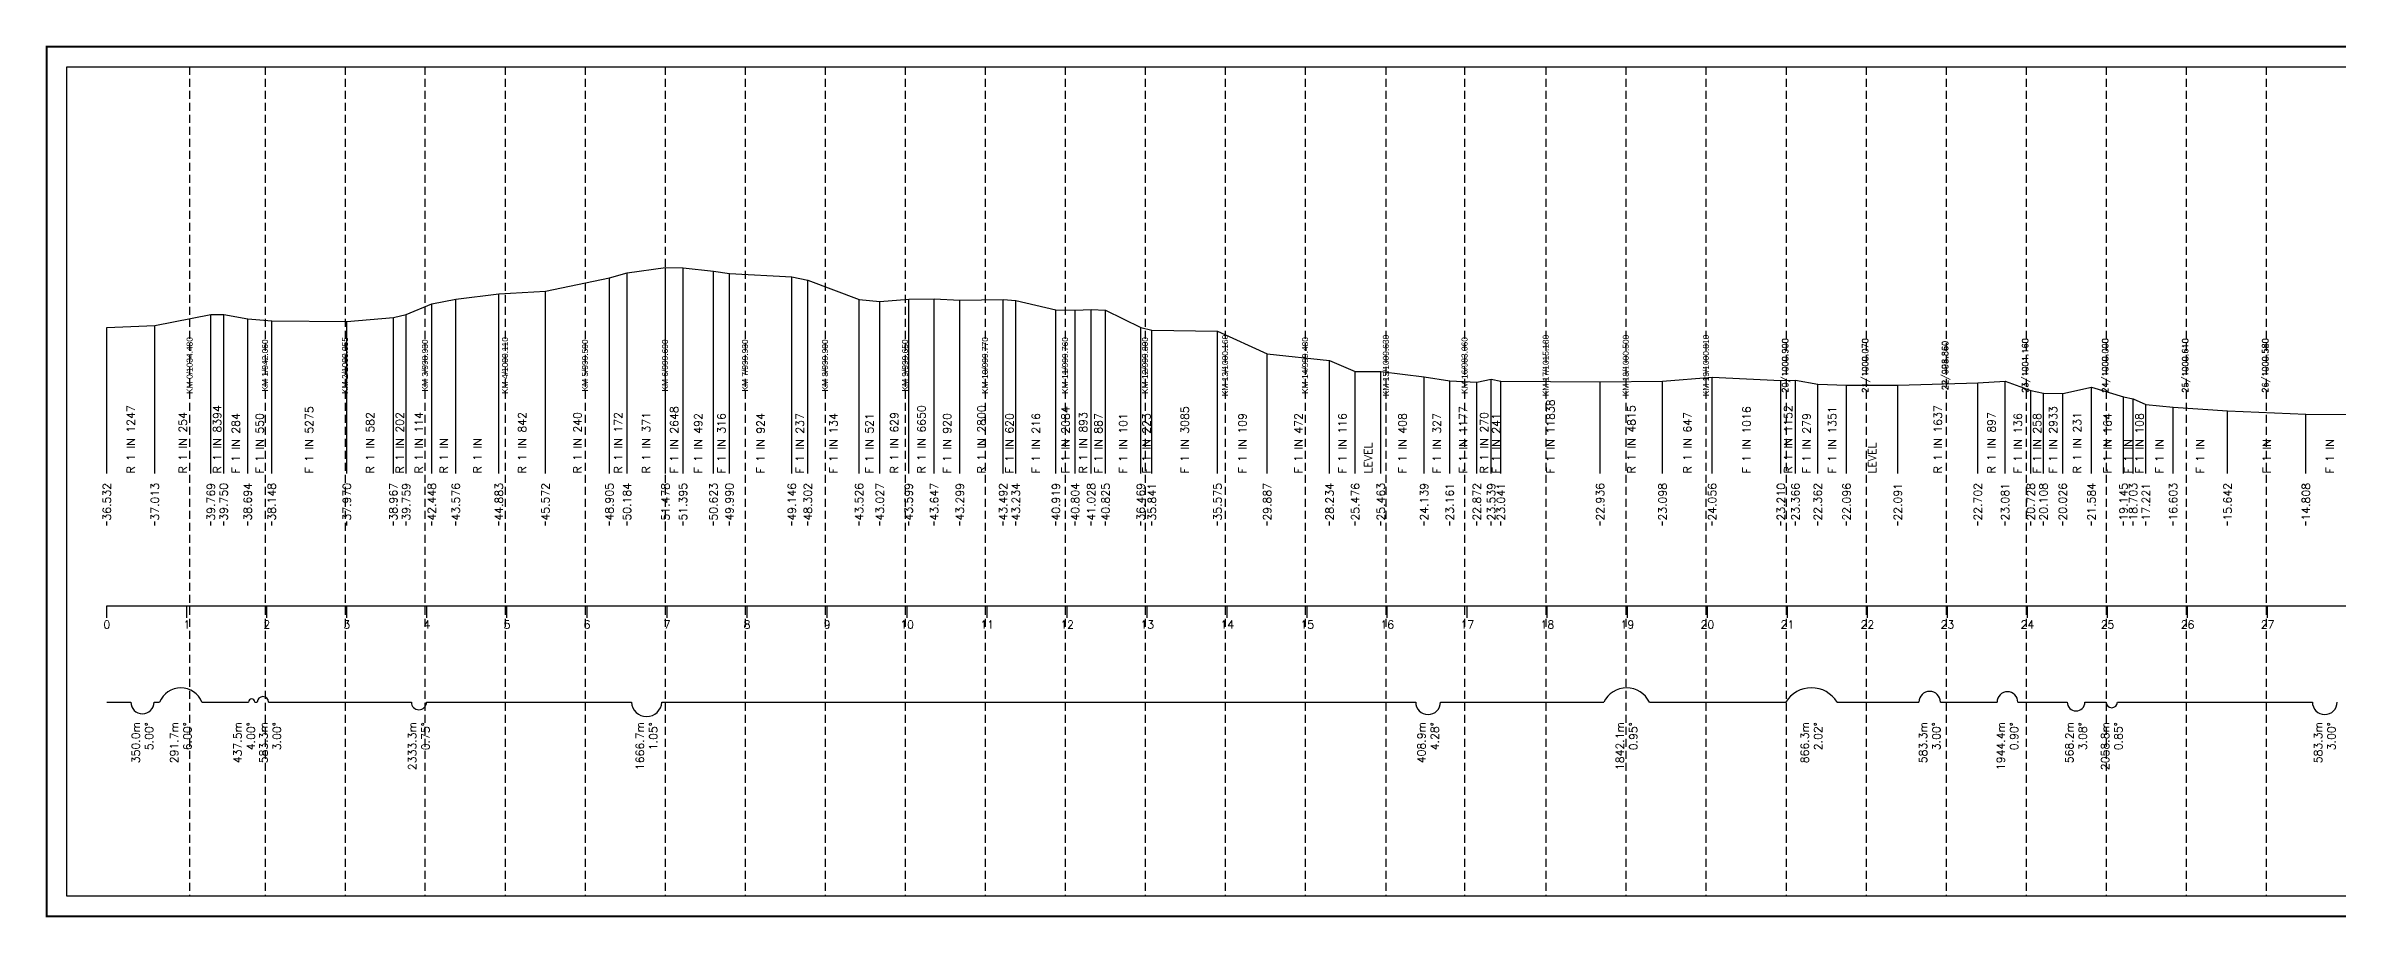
# Model space of a CAD drawing. Header units: metres. Extents: x -15 to 1255, y -54 to 164.
# Drawn here: x -15 to 557, y -54 to 164 of the extents above; entities that cross this region are included whole.
import ezdxf

# ---------------------------------------------------------------- set-up
doc = ezdxf.new("R2010")
doc.units = ezdxf.units.M
doc.linetypes.add('DASHED2', pattern=[0.375, 0.25, -0.125])
for name, color, linetype in [('1 INDEX PLAN GRADIENT', 7, 'Continuous'), ('1-GUIDE', 7, 'Continuous'), ('1-KM', 3, 'Continuous'), ('1-KM MAIN', 6, 'Continuous'), ('RAIL_PROFILE', 7, 'Continuous'), ('TRACK-CURVE-LABELS', 3, 'Continuous'), ('TRACK-GEOMETRY', 7, 'Continuous')]:
    doc.layers.add(name, color=color, linetype=linetype)
doc.styles.add('Legend', font='calibri.ttf')
doc.styles.get("Standard").update_dxf_attribs({"font": 'simplex.shx'})

msp = doc.modelspace()

# ---------------------------------------------------------------- linework, layer by layer
at = {"layer": '1 INDEX PLAN GRADIENT', "color": 2, "const_width": 0.5}
msp.add_lwpolyline([(-15, 163.86), (1255, 163.86), (1255, -53.51), (-15, -53.51)], close=True, dxfattribs=at)
at = {"layer": '1 INDEX PLAN GRADIENT', "color": 2}
msp.add_lwpolyline([(-10, 158.86), (1250, 158.86), (1250, -48.51), (-10, -48.51)], close=True, dxfattribs=at)
at = {"layer": '1 INDEX PLAN GRADIENT', "color": 2, "flags": 128}
msp.add_lwpolyline([(0, 24.08), (1240, 24.08)], dxfattribs=at)
at = {"layer": '1-GUIDE', "color": 250, "linetype": 'DASHED2', "ltscale": 8, "true_color": 0x424242}
for p, q in [((20.69, 158.86), (20.69, -48.51)), ((39.53, 158.86), (39.53, -48.51)), ((59.53, 158.86), (59.53, -48.51)), ((79.51, 158.86), (79.51, -48.51)), ((99.51, 158.86), (99.51, -48.51)), ((119.5, 158.86), (119.5, -48.51)), ((139.5, 158.86), (139.5, -48.51)), ((159.5, 158.86), (159.5, -48.51)), ((179.49, 158.86), (179.49, -48.51)), ((199.49, 158.86), (199.49, -48.51)), ((219.48, 158.86), (219.48, -48.51)), ((239.48, 158.86), (239.48, -48.51)), ((259.47, 158.86), (259.47, -48.51)), ((279.48, 158.86), (279.48, -48.51)), ((299.47, 158.86), (299.47, -48.51)), ((319.66, 158.86), (319.66, -48.51)), ((339.32, 158.86), (339.32, -48.51)), ((359.62, 158.86), (359.62, -48.51)), ((379.63, 158.86), (379.63, -48.51)), ((399.65, 158.86), (399.65, -48.51)), ((419.67, 158.86), (419.67, -48.51)), ((439.67, 158.86), (439.67, -48.51)), ((459.65, 158.86), (459.65, -48.51)), ((479.67, 158.86), (479.67, -48.51)), ((499.67, 158.86), (499.67, -48.51)), ((519.68, 158.86), (519.68, -48.51)), ((539.69, 158.86), (539.69, -48.51))]:
    msp.add_line(p, q, dxfattribs=at)
at = {"layer": '1-KM MAIN'}
for points in [[(0, 21.08), (0, 24.08), (0, 24.08)], [(20, 21.08), (20, 24.08), (20, 24.08)], [(40, 21.08), (40, 24.08), (40, 24.08)], [(60, 21.08), (60, 24.08), (60, 24.08)], [(80, 21.08), (80, 24.08), (80, 24.08)], [(100, 21.08), (100, 24.08), (100, 24.08)], [(120, 21.08), (120, 24.08), (120, 24.08)], [(140, 21.08), (140, 24.08), (140, 24.08)], [(160, 21.08), (160, 24.08), (160, 24.08)], [(180, 21.08), (180, 24.08), (180, 24.08)], [(200, 21.08), (200, 24.08), (200, 24.08)], [(220, 21.08), (220, 24.08), (220, 24.08)], [(240, 21.08), (240, 24.08), (240, 24.08)], [(260, 21.08), (260, 24.08), (260, 24.08)], [(280, 21.08), (280, 24.08), (280, 24.08)], [(300, 21.08), (300, 24.08), (300, 24.08)], [(320, 21.08), (320, 24.08), (320, 24.08)], [(340, 21.08), (340, 24.08), (340, 24.08)], [(360, 21.08), (360, 24.08), (360, 24.08)], [(380, 21.08), (380, 24.08), (380, 24.08)], [(400, 21.08), (400, 24.08), (400, 24.08)], [(420, 21.08), (420, 24.08), (420, 24.08)], [(440, 21.08), (440, 24.08), (440, 24.08)], [(460, 21.08), (460, 24.08), (460, 24.08)], [(480, 21.08), (480, 24.08), (480, 24.08)], [(500, 21.08), (500, 24.08), (500, 24.08)], [(520, 21.08), (520, 24.08), (520, 24.08)], [(540, 21.08), (540, 24.08), (540, 24.08)]]:
    msp.add_lwpolyline(points, dxfattribs=at)
at = {"layer": 'RAIL_PROFILE'}
for p, q in [((109.6, 102.75), (125.6, 106.09)), ((125.6, 106.09), (130, 107.36)), ((130, 107.36), (139.6, 108.66)), ((139.6, 108.66), (144, 108.58)), ((144, 108.58), (151.6, 107.8)), ((151.6, 107.8), (155.6, 107.17)), ((155.6, 107.17), (171.2, 106.33)), ((171.2, 106.33), (175.2, 105.48)), ((175.2, 105.48), (188, 100.71)), ((74.8, 96.94), (81.2, 99.63)), ((81.2, 99.63), (87.2, 100.76)), ((87.2, 100.76), (98, 102.06)), ((98, 102.06), (109.6, 102.75)), ((188, 100.71), (193.2, 100.21)), ((193.2, 100.21), (200.4, 100.78)), ((200.4, 100.78), (206.8, 100.83)), ((206.8, 100.83), (213.2, 100.48)), ((213.2, 100.48), (224, 100.67)), ((224, 100.67), (227.2, 100.41)), ((227.2, 100.41), (237.2, 98.1)), ((237.2, 98.1), (242, 97.98)), ((242, 97.98), (246, 98.21)), ((246, 98.21), (249.6, 98.01)), ((249.6, 98.01), (258.4, 93.65)), ((0, 93.71), (12, 94.19)), ((12, 94.19), (26, 96.95)), ((26, 96.95), (29.2, 96.93)), ((29.2, 96.93), (35.2, 95.87)), ((35.2, 95.87), (41.2, 95.33)), ((41.2, 95.33), (60, 95.15)), ((60, 95.15), (71.6, 96.15)), ((71.6, 96.15), (74.8, 96.94)), ((258.4, 93.65), (261.2, 93.02)), ((261.2, 93.02), (277.6, 92.76)), ((277.6, 92.76), (290, 87.07)), ((290, 87.07), (305.6, 85.41)), ((305.6, 85.41), (312, 82.66)), ((312, 82.66), (318.4, 82.64)), ((318.4, 82.64), (329.2, 81.32)), ((329.2, 81.32), (335.6, 80.34)), ((335.6, 80.34), (342.4, 80.05)), ((342.4, 80.05), (346, 80.72)), ((346, 80.72), (348.4, 80.22)), ((348.4, 80.22), (373.2, 80.12)), ((373.2, 80.12), (388.8, 80.28)), ((388.8, 80.28), (401.2, 81.24)), ((401.2, 81.24), (418.4, 80.39)), ((418.4, 80.39), (422, 80.55)), ((422, 80.55), (427.6, 79.54)), ((467.6, 79.88), (474.4, 80.26)), ((474.4, 80.26), (480.8, 77.91)), ((427.6, 79.54), (434.8, 79.28)), ((434.8, 79.28), (447.6, 79.27)), ((447.6, 79.27), (467.6, 79.88)), ((480.8, 77.91), (484, 77.29)), ((484, 77.29), (488.8, 77.21)), ((488.8, 77.21), (496, 78.76)), ((496, 78.76), (504, 76.33)), ((504, 76.33), (506.4, 75.88)), ((506.4, 75.88), (509.6, 74.4)), ((509.6, 74.4), (516.4, 73.78)), ((516.4, 73.78), (530, 72.82)), ((530, 72.82), (549.6, 71.99)), ((549.6, 71.99), (561.6, 71.93))]:
    msp.add_line(p, q, dxfattribs=at)
for points in [[(125.6, 57.18), (125.6, 106.09)], [(130, 57.18), (130, 107.36)], [(139.6, 57.18), (139.6, 108.66)], [(144, 57.18), (144, 108.58)], [(151.6, 57.18), (151.6, 107.8)], [(155.6, 57.18), (155.6, 107.17)], [(171.2, 57.18), (171.2, 106.33)], [(175.2, 57.18), (175.2, 105.48)], [(81.2, 57.18), (81.2, 99.63)], [(87.2, 57.18), (87.2, 100.76)], [(98, 57.18), (98, 102.06)], [(109.6, 57.18), (109.6, 102.75)], [(188, 57.18), (188, 100.71)], [(193.2, 57.18), (193.2, 100.21)], [(200.4, 57.18), (200.4, 100.78)], [(206.8, 57.18), (206.8, 100.83)], [(213.2, 57.18), (213.2, 100.48)], [(224, 57.18), (224, 100.67)], [(227.2, 57.18), (227.2, 100.41)], [(237.2, 57.18), (237.2, 98.1)], [(242, 57.18), (242, 97.98)], [(246, 57.18), (246, 98.21)], [(249.6, 57.18), (249.6, 98.01)], [(0, 57.18), (0, 93.71)], [(12, 57.18), (12, 94.19)], [(26, 57.18), (26, 96.95)], [(29.2, 57.18), (29.2, 96.93)], [(35.2, 57.18), (35.2, 95.87)], [(41.2, 57.18), (41.2, 95.33)], [(60, 57.18), (60, 95.15)], [(71.6, 57.18), (71.6, 96.15)], [(74.8, 57.18), (74.8, 96.94)], [(258.4, 57.18), (258.4, 93.65)], [(261.2, 57.18), (261.2, 93.02)], [(277.6, 57.18), (277.6, 92.76)], [(290, 57.18), (290, 87.07)], [(305.6, 57.18), (305.6, 85.41)], [(312, 57.18), (312, 82.66)], [(318.4, 57.18), (318.4, 82.64)], [(329.2, 57.18), (329.2, 81.32)], [(335.6, 57.18), (335.6, 80.34)], [(346, 57.18), (346, 80.72)], [(348.4, 57.18), (348.4, 80.22)], [(388.8, 57.18), (388.8, 80.28)], [(401.2, 57.18), (401.2, 81.24)], [(418.4, 57.18), (418.4, 80.39)], [(422, 57.18), (422, 80.55)], [(474.4, 57.18), (474.4, 80.26)], [(342.4, 57.18), (342.4, 80.05)], [(373.2, 57.18), (373.2, 80.12)], [(427.6, 57.18), (427.6, 79.54)], [(434.8, 57.18), (434.8, 79.28)], [(447.6, 57.18), (447.6, 79.27)], [(467.6, 57.18), (467.6, 79.88)], [(480.8, 57.18), (480.8, 77.91)], [(484, 57.18), (484, 77.29)], [(488.8, 57.18), (488.8, 77.21)], [(496, 57.18), (496, 78.76)], [(504, 57.18), (504, 76.33)], [(506.4, 57.18), (506.4, 75.88)], [(509.6, 57.18), (509.6, 74.4)], [(516.4, 57.18), (516.4, 73.78)], [(530, 57.18), (530, 72.82)], [(549.6, 57.18), (549.6, 71.99)], [(0, 44.18), (0, 45.18)], [(12, 44.18), (12, 45.18)], [(26, 44.18), (26, 45.18)], [(29.2, 44.18), (29.2, 45.18)], [(35.2, 44.18), (35.2, 45.18)], [(41.2, 44.18), (41.2, 45.18)], [(60, 44.18), (60, 45.18)], [(71.6, 44.18), (71.6, 45.18)], [(74.8, 44.18), (74.8, 45.18)], [(81.2, 44.18), (81.2, 45.18)], [(87.2, 44.18), (87.2, 45.18)], [(98, 44.18), (98, 45.18)], [(109.6, 44.18), (109.6, 45.18)], [(125.6, 44.18), (125.6, 45.18)], [(130, 44.18), (130, 45.18)], [(139.6, 44.18), (139.6, 45.18)], [(144, 44.18), (144, 45.18)], [(151.6, 44.18), (151.6, 45.18)], [(155.6, 44.18), (155.6, 45.18)], [(171.2, 44.18), (171.2, 45.18)], [(175.2, 44.18), (175.2, 45.18)], [(188, 44.18), (188, 45.18)], [(193.2, 44.18), (193.2, 45.18)], [(200.4, 44.18), (200.4, 45.18)], [(206.8, 44.18), (206.8, 45.18)], [(213.2, 44.18), (213.2, 45.18)], [(224, 44.18), (224, 45.18)], [(227.2, 44.18), (227.2, 45.18)], [(237.2, 44.18), (237.2, 45.18)], [(242, 44.18), (242, 45.18)], [(246, 44.18), (246, 45.18)], [(249.6, 44.18), (249.6, 45.18)], [(258.4, 44.18), (258.4, 45.18)], [(261.2, 44.18), (261.2, 45.18)], [(277.6, 44.18), (277.6, 45.18)], [(290, 44.18), (290, 45.18)], [(305.6, 44.18), (305.6, 45.18)], [(312, 44.18), (312, 45.18)], [(318.4, 44.18), (318.4, 45.18)], [(329.2, 44.18), (329.2, 45.18)], [(335.6, 44.18), (335.6, 45.18)], [(342.4, 44.18), (342.4, 45.18)], [(346, 44.18), (346, 45.18)], [(348.4, 44.18), (348.4, 45.18)], [(373.2, 44.18), (373.2, 45.18)], [(388.8, 44.18), (388.8, 45.18)], [(401.2, 44.18), (401.2, 45.18)], [(418.4, 44.18), (418.4, 45.18)], [(422, 44.18), (422, 45.18)], [(427.6, 44.18), (427.6, 45.18)], [(434.8, 44.18), (434.8, 45.18)], [(447.6, 44.18), (447.6, 45.18)], [(467.6, 44.18), (467.6, 45.18)], [(474.4, 44.18), (474.4, 45.18)], [(480.8, 44.18), (480.8, 45.18)], [(484, 44.18), (484, 45.18)], [(488.8, 44.18), (488.8, 45.18)], [(496, 44.18), (496, 45.18)], [(504, 44.18), (504, 45.18)], [(506.4, 44.18), (506.4, 45.18)], [(509.6, 44.18), (509.6, 45.18)], [(516.4, 44.18), (516.4, 45.18)], [(530, 44.18), (530, 45.18)], [(549.6, 44.18), (549.6, 45.18)]]:
    msp.add_lwpolyline(points, dxfattribs=at)
at = {"layer": 'TRACK-GEOMETRY'}
for p, q in [((0, 0), (6, 0)), ((11.8, 0), (13.18, 0)), ((23.78, 0), (33.6, 0)), ((33.6, 0), (33.8, 0)), ((33.8, 0), (34, 0)), ((34, 0), (34.2, 0)), ((34.2, 0), (34.4, 0)), ((34.4, 0), (34.6, 0)), ((34.6, 0), (34.8, 0)), ((34.8, 0), (35, 0)), ((35, 0), (35.2, 0)), ((35.2, 0), (35.4, 0)), ((37, 0), (37.2, 0)), ((37.2, 0), (37.4, 0)), ((37.4, 0), (37.6, 0)), ((40.4, 0), (40.6, 0)), ((40.6, 0), (40.8, 0)), ((40.8, 0), (41, 0)), ((41, 0), (41.2, 0)), ((41.2, 0), (41.4, 0)), ((41.4, 0), (41.6, 0)), ((41.6, 0), (41.8, 0)), ((41.8, 0), (42, 0)), ((42, 0), (42.2, 0)), ((42.2, 0), (76.1, 0)), ((79.9, 0), (131.1, 0)), ((138.7, 0), (327.1, 0)), ((333.3, 0), (374.12, 0)), ((385.52, 0), (419.6, 0)), ((432.4, 0), (450.46, 0)), ((450.46, 0), (450.66, 0)), ((450.66, 0), (450.86, 0)), ((450.86, 0), (451.06, 0)), ((451.06, 0), (451.26, 0)), ((451.26, 0), (451.46, 0)), ((451.46, 0), (451.66, 0)), ((451.66, 0), (451.86, 0)), ((451.86, 0), (452.06, 0)), ((452.06, 0), (452.26, 0)), ((452.26, 0), (452.46, 0)), ((452.46, 0), (452.66, 0)), ((452.66, 0), (452.86, 0)), ((458.26, 0), (458.46, 0)), ((458.46, 0), (458.66, 0)), ((458.66, 0), (458.86, 0)), ((458.86, 0), (459.06, 0)), ((459.06, 0), (459.26, 0)), ((459.26, 0), (459.46, 0)), ((459.46, 0), (459.66, 0)), ((459.66, 0), (459.86, 0)), ((459.86, 0), (460.06, 0)), ((460.06, 0), (460.26, 0)), ((460.26, 0), (460.46, 0)), ((460.46, 0), (472.4, 0)), ((477.6, 0), (487.54, 0)), ((487.54, 0), (487.74, 0)), ((487.74, 0), (487.94, 0)), ((487.94, 0), (488.14, 0)), ((488.14, 0), (488.34, 0)), ((488.34, 0), (488.54, 0)), ((488.54, 0), (488.74, 0)), ((488.74, 0), (488.94, 0)), ((488.94, 0), (489.14, 0)), ((489.14, 0), (489.34, 0)), ((489.34, 0), (489.54, 0)), ((489.54, 0), (489.74, 0)), ((489.74, 0), (489.94, 0)), ((494.34, 0), (494.54, 0)), ((494.54, 0), (494.74, 0)), ((494.74, 0), (494.94, 0)), ((494.94, 0), (495.14, 0)), ((495.14, 0), (495.34, 0)), ((495.34, 0), (495.54, 0)), ((495.54, 0), (495.74, 0)), ((495.74, 0), (495.94, 0)), ((495.94, 0), (496.14, 0)), ((496.14, 0), (496.34, 0)), ((496.34, 0), (496.54, 0)), ((496.54, 0), (496.74, 0)), ((496.74, 0), (499.66, 0)), ((502.46, 0), (549.2, 0)), ((549.2, 0), (549.4, 0)), ((549.4, 0), (549.6, 0)), ((549.6, 0), (549.8, 0)), ((549.8, 0), (550, 0)), ((550, 0), (550.2, 0)), ((550.2, 0), (550.4, 0)), ((550.4, 0), (550.6, 0)), ((550.6, 0), (550.8, 0)), ((550.8, 0), (551, 0)), ((551, 0), (551.2, 0))]:
    msp.add_line(p, q, dxfattribs=at)
for centre, radius, start, end in [((8.9, 0), 2.9, 180, 0), ((18.48, -2.1), 5.7, 21.6278, 158.3722), ((36.2, 0), 0.8, 0, 180), ((39, 0), 1.4, 0, 180), ((78, 0), 1.9, 180, 0), ((134.9, 0.21), 3.81, 183.0963, 356.9037), ((330.2, 0), 3.1, 180, 0), ((379.82, -2.71), 6.31, 25.4487, 154.5513), ((426, -3.89), 7.49, 31.2845, 148.7155), ((455.56, 0), 2.7, 0, 180), ((475, 0), 2.6, 0, 180), ((492.14, 0), 2.2, 180, 0), ((501.06, 0), 1.4, 180, 0), ((554.3, 0), 3.1, 180, 0)]:
    msp.add_arc(centre, radius, start, end, dxfattribs=at)

# ---------------------------------------------------------------- texts
at = {"layer": '1 INDEX PLAN GRADIENT', "char_height": 2, "attachment_point": 4, "rotation": 90}
for s, insert, width in [('F 1 IN 11838', (360.8, 57.18), 21), ('R 1 IN 1247', (6, 57.18), 21), ('R 1 IN 254', (19, 57.18), 21), ('R 1 IN 8394', (27.6, 57.18), 21), ('F 1 IN 284', (32.2, 57.18), 21), ('F 1 IN 550', (38.2, 57.18), 18.0644), ('F 1 IN 5275', (50.6, 57.18), 21), ('R 1 IN 582', (65.8, 57.18), 21), ('R 1 IN 202', (73.2, 57.18), 21), ('R 1 IN 114', (78, 57.18), 21), ('R 1 IN 842', (103.8, 57.18), 21), ('R 1 IN 240', (117.6, 57.18), 21), ('R 1 IN 172', (127.8, 57.18), 21), ('R 1 IN 371', (134.8, 57.18), 21), ('F 1 IN 2648', (141.8, 57.18), 21), ('F 1 IN 492', (147.8, 57.18), 21), ('F 1 IN 316', (153.6, 57.18), 21), ('F 1 IN 924', (163.4, 57.18), 21), ('F 1 IN 237', (173.2, 57.18), 21), ('F 1 IN 134', (181.6, 57.18), 21), ('F 1 IN 521', (190.6, 57.18), 21), ('R 1 IN 629', (196.8, 57.18), 21), ('R 1 IN 6650', (203.6, 57.18), 21), ('F 1 IN 920', (210, 57.18), 21), ('R 1 IN 2800', (218.6, 57.18), 21), ('F 1 IN 620', (225.6, 57.18), 21), ('F 1 IN 216', (232.2, 57.18), 21), ('F 1 IN 2084', (239.6, 57.18), 21), ('R 1 IN 893', (244, 57.18), 21), ('F 1 IN 887', (247.8, 57.18), 21), ('F 1 IN 101', (254, 57.18), 21), ('F 1 IN 223', (259.8, 57.18), 21), ('F 1 IN 3085', (269.4, 57.18), 21), ('F 1 IN 109', (283.8, 57.18), 21), ('F 1 IN 472', (297.8, 57.18), 21), ('F 1 IN 116', (308.8, 57.18), 21), ('F 1 IN 408', (323.8, 57.18), 21), ('F 1 IN 327', (332.4, 57.18), 21), ('F 1 IN 1177', (339, 57.18), 21), ('R 1 IN 270', (344.2, 57.18), 21), ('F 1 IN 241', (347.2, 57.18), 21), ('R 1 IN 4815', (381, 57.18), 21), ('R 1 IN 647', (395, 57.18), 21), ('F 1 IN 1016', (409.8, 57.18), 21), ('R 1 IN 1152', (420.2, 57.18), 21), ('F 1 IN 279', (424.8, 57.18), 21), ('F 1 IN 1351', (431.2, 57.18), 21), ('R 1 IN 1637', (457.6, 57.18), 21), ('R 1 IN 897', (471, 57.18), 21), ('F 1 IN 136', (477.6, 57.18), 21), ('F 1 IN 258', (482.4, 57.18), 21), ('F 1 IN 2933', (486.4, 57.18), 21), ('R 1 IN 231', (492.4, 57.18), 21), ('F 1 IN 164', (500, 57.18), 21), ('F 1 IN 108', (508, 57.18), 21), ('R 1 IN ', (84.2, 57.18), 21), ('R 1 IN ', (92.6, 57.18), 21), ('LEVEL', (315.2, 57.18), 21), ('LEVEL', (441.2, 57.18), 21), ('F 1 IN ', (505.2, 57.18), 21), ('F 1 IN ', (513, 57.18), 21), ('F 1 IN ', (523.2, 57.18), 21), ('F 1 IN ', (539.8, 57.18), 21), ('F 1 IN ', (555.6, 57.18), 21), ('36.532', (0, 45.38), 11.5), ('37.013', (12, 45.38), 11.5), ('39.769', (26, 45.38), 11.5), ('39.750', (29.2, 45.38), 11.5), ('38.694', (35.2, 45.38), 6.0719), ('38.148', (41.2, 45.38), 11.5), ('37.970', (60, 45.38), 11.5), ('38.967', (71.6, 45.38), 11.5), ('39.759', (74.8, 45.38), 11.5), ('42.448', (81.2, 45.38), 11.5), ('43.576', (87.2, 45.38), 11.5), ('44.883', (98, 45.38), 11.5), ('45.572', (109.6, 45.38), 11.5), ('48.905', (125.6, 45.38), 11.5), ('50.184', (130, 45.38), 11.5), ('51.478', (139.6, 45.38), 11.5), ('51.395', (144, 45.38), 11.5), ('50.623', (151.6, 45.38), 11.5), ('49.990', (155.6, 45.38), 11.5), ('49.146', (171.2, 45.38), 11.5), ('48.302', (175.2, 45.38), 11.5), ('43.526', (188, 45.38), 11.5), ('43.027', (193.2, 45.38), 11.5), ('43.599', (200.4, 45.38), 11.5), ('43.647', (206.8, 45.38), 11.5), ('43.299', (213.2, 45.38), 11.5), ('43.492', (224, 45.38), 11.5), ('43.234', (227.2, 45.38), 11.5), ('40.919', (237.2, 45.38), 11.5), ('40.804', (242, 45.38), 11.5), ('41.028', (246, 45.38), 11.5), ('40.825', (249.6, 45.38), 11.5), ('36.469', (258.4, 45.38), 11.5), ('35.841', (261.2, 45.38), 11.5), ('35.575', (277.6, 45.38), 11.5), ('29.887', (290, 45.38), 11.5), ('28.234', (305.6, 45.38), 11.5), ('25.476', (312, 45.38), 11.5), ('25.463', (318.4, 45.38), 11.5), ('24.139', (329.2, 45.38), 11.5), ('23.161', (335.6, 45.38), 11.5), ('22.872', (342.4, 45.38), 11.5), ('23.539', (346, 45.38), 11.5), ('23.041', (348.4, 45.38), 11.5), ('22.936', (373.2, 45.38), 11.5), ('23.098', (388.8, 45.38), 11.5), ('24.056', (401.2, 45.38), 11.5), ('23.210', (418.4, 45.38), 11.5), ('23.366', (422, 45.38), 11.5), ('22.362', (427.6, 45.38), 11.5), ('22.096', (434.8, 45.38), 11.5), ('22.091', (447.6, 45.38), 11.5), ('22.702', (467.6, 45.38), 11.5), ('23.081', (474.4, 45.38), 11.5), ('20.728', (480.8, 45.38), 11.5), ('20.108', (484, 45.38), 11.5), ('20.026', (488.8, 45.38), 11.5), ('21.584', (496, 45.38), 11.5), ('19.145', (504, 45.38), 11.5), ('18.703', (506.4, 45.38), 11.5), ('17.221', (509.6, 45.38), 11.5), ('16.603', (516.4, 45.38), 11.5), ('15.642', (530, 45.38), 11.5), ('14.808', (549.6, 45.38), 11.5)]:
    msp.add_mtext(s, dxfattribs=dict(at, insert=insert, width=width))
at = {"layer": '1-KM', "char_height": 1.5, "attachment_point": 5, "rotation": 90, "style": 'Legend'}
for s, insert, width in [('{\\fArial|b0|i0|c0|p34;KM 13/1000.160}', (279.48, 84.18), 17.8613), ('{\\fArial|b0|i0|c0|p34;KM 15/1009.630}', (319.66, 84.18), 15.8126), ('\\pxt3;{\\fArial|b0|i0|c0|p34;KM 17/1015.180}', (359.62, 84.18), 15.2933), ('{\\fArial|b0|i0|c0|p34;KM 18/1000.500}', (379.63, 84.18), 18.2084), ('{\\fArial|b0|i0|c0|p34;KM 19/1000.810}', (399.65, 84.18), 15.2933), ('{\\fArial|b0|i0|c0|p34;KM 0/1034.480}', (20.69, 84.18), 14.1279), ('{\\fArial|b0|i0|c0|p34;KM 1/942.060}', (39.53, 84.18), 12.9625), ('{\\fArial|b0|i0|c0|p34;KM 2/1000.055}', (59.53, 84.18), 14.1443), ('{\\fArial|b0|i0|c0|p34;KM 3/998.930}', (79.51, 84.18), 14.1443), ('{\\fArial|b0|i0|c0|p34;KM 4/1000.110}', (99.51, 84.18), 14.1443), ('{\\fArial|b0|i0|c0|p34;KM 5/999.590}', (119.5, 84.18), 14.1443), ('{\\fArial|b0|i0|c0|p34;KM 6/999.690}', (139.5, 84.18), 14.1443), ('{\\fArial|b0|i0|c0|p34;KM 7/999.930}', (159.5, 84.18), 14.1443), ('{\\fArial|b0|i0|c0|p34;KM 8/999.900}', (179.49, 84.18), 14.1443), ('{\\fArial|b0|i0|c0|p34;KM 9/999.650}', (199.49, 84.18), 14.1443), ('{\\fArial|b0|i0|c0|p34;KM 10/999.770}', (219.48, 84.18), 14.1443), ('{\\fArial|b0|i0|c0|p34;KM 11/999.760}', (239.48, 84.18), 14.1443), ('{\\fArial|b0|i0|c0|p34;KM 12/999.800}', (259.47, 84.18), 14.1443), ('{\\fArial|b0|i0|c0|p34;KM 14/999.480}', (299.47, 84.18), 14.1443), ('{\\fArial|b0|i0|c0|p34;KM 16/983.060}', (339.32, 84.18), 14.1443)]:
    msp.add_mtext(s, dxfattribs=dict(at, insert=insert, width=width))
at = {"layer": '1-KM', "char_height": 1.5, "width": 18, "attachment_point": 5, "rotation": 90}
for s, insert in [('20/1000.900', (419.67, 84.18)), ('21/1000.070', (439.67, 84.18)), ('22/998.860', (459.65, 84.18)), ('23/1001.160', (479.67, 84.18)), ('24/1000.000', (499.67, 84.18)), ('25/1000.610', (519.68, 84.18)), ('26/1000.580', (539.69, 84.18))]:
    msp.add_mtext(s, dxfattribs=dict(at, insert=insert))
at = {"layer": '1-KM MAIN', "char_height": 2, "width": 3.5, "attachment_point": 5}
for s, insert in [('0', (0, 19.39)), ('1', (20, 19.39)), ('2', (40, 19.39)), ('3', (60, 19.39)), ('4', (80, 19.39)), ('5', (100, 19.39)), ('6', (120, 19.39)), ('7', (140, 19.39)), ('8', (160, 19.39)), ('9', (180, 19.39)), ('10', (200, 19.39)), ('11', (220, 19.39)), ('12', (240, 19.39)), ('13', (260, 19.39)), ('14', (280, 19.39)), ('15', (300, 19.39)), ('16', (320, 19.39)), ('17', (340, 19.39)), ('18', (360, 19.39)), ('19', (380, 19.39)), ('20', (400, 19.39)), ('21', (420, 19.39)), ('22', (440, 19.39)), ('23', (460, 19.39)), ('24', (480, 19.39)), ('25', (500, 19.39)), ('26', (520, 19.39)), ('27', (540, 19.39))]:
    msp.add_mtext(s, dxfattribs=dict(at, insert=insert))
at = {"layer": 'TRACK-CURVE-LABELS', "color": 4, "char_height": 2, "width": 11, "attachment_point": 6, "rotation": 90}
for s, insert in [('350.0m\\P5.00°', (8.9, -5)), ('291.7m\\P6.00°', (18.48, -5)), ('437.5m\\P4.00°', (34.34, -5)), ('583.3m\\P3.00°', (40.83, -5)), ('2333.3m\\P0.75°', (78, -5)), ('1666.7m\\P1.05°', (134.9, -5)), ('408.9m\\P4.28°', (330.2, -5)), ('1842.1m\\P0.95°', (379.82, -5)), ('866.3m\\P2.02°', (426, -5)), ('583.3m\\P3.00°', (455.56, -5)), ('1944.4m\\P0.90°', (475, -5)), ('568.2m\\P3.08°', (492.14, -5)), ('2058.8m\\P0.85°', (501.06, -5)), ('583.3m\\P3.00°', (554.3, -5))]:
    msp.add_mtext(s, dxfattribs=dict(at, insert=insert))

doc.saveas('drawing.dxf')
